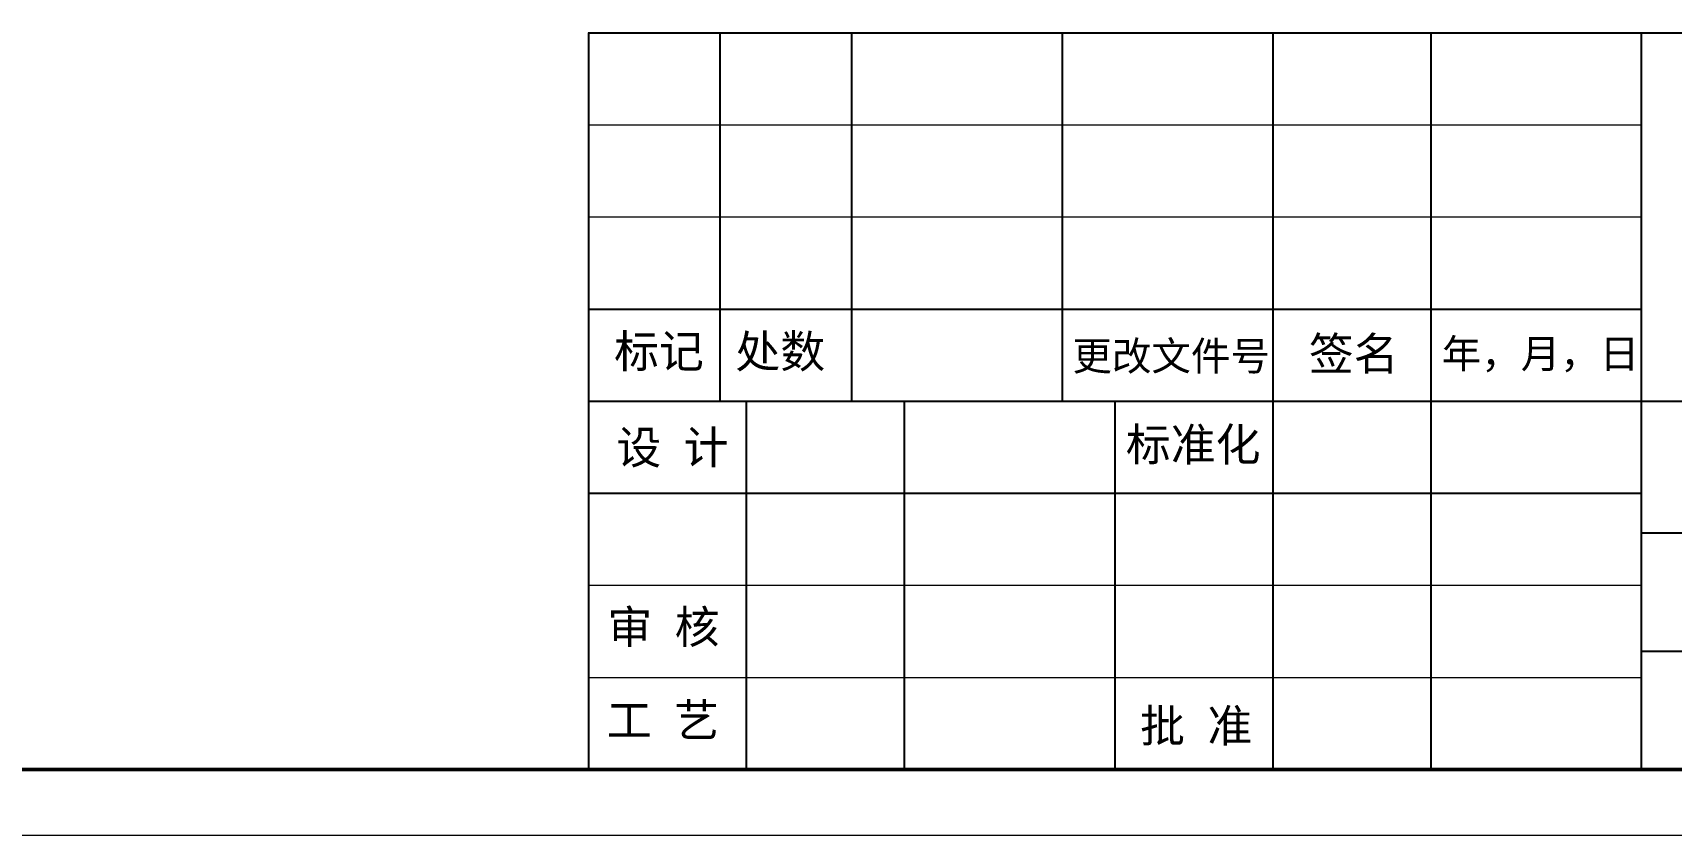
# Model space of a CAD drawing. Header units: millimetres. Extents: x 2517 to 6633, y 792 to 3241.
# Drawn here: x 3338.6 to 3408.3, y 890.6 to 924.7 of the extents above; entities that cross this region are included whole.
import ezdxf

# ---------------------------------------------------------------- set-up
doc = ezdxf.new("R2010")
doc.units = ezdxf.units.MM
for name, color, linetype, lineweight in [('实线', 7, 'Continuous', 25), ('引导线', 6, 'Continuous', 9), ('文本', 3, 'Continuous', 15), ('粗实线', 9, 'Continuous', 50)]:
    doc.layers.add(name, color=color, linetype=linetype, lineweight=lineweight)
doc.styles.get("Standard").update_dxf_attribs({"font": 'simfang.ttf'})

msp = doc.modelspace()

# ---------------------------------------------------------------- linework, layer by layer
at = {"layer": '实线'}
for p, q in [((3362.2567, 924.7329), (3463.0648, 924.7329)), ((3362.2672, 924.7329), (3362.2672, 893.3704)), ((3367.8677, 924.7329), (3367.8677, 909.0516)), ((3373.4681, 924.7329), (3373.4681, 909.0516)), ((3382.4288, 924.7329), (3382.4288, 909.0516)), ((3391.3896, 924.7329), (3391.3896, 893.3704)), ((3398.1101, 924.7329), (3398.1101, 893.3704)), ((3407.0708, 924.7329), (3407.0708, 893.3704)), ((3362.2567, 912.9719), (3407.0708, 912.9719)), ((3362.2567, 909.0516), (3407.0708, 909.0516)), ((3368.9878, 909.0516), (3368.9878, 893.3704)), ((3375.7083, 909.0516), (3375.7083, 893.3704)), ((3384.669, 909.0516), (3384.669, 893.3704)), ((3407.0708, 909.0516), (3435.0625, 909.0516)), ((3362.2567, 905.1313), (3407.0708, 905.1313)), ((3407.0708, 903.4512), (3463.0648, 903.4512)), ((3407.0708, 898.4108), (3435.0625, 898.4108)), ((3362.2567, 893.3704), (3463.0648, 893.3704))]:
    msp.add_line(p, q, dxfattribs=at)
at = {"layer": '引导线'}
for p, q in [((3362.2567, 920.8126), (3407.0708, 920.8126)), ((3362.2567, 916.8923), (3407.0708, 916.8923)), ((3362.2567, 901.211), (3407.0708, 901.211)), ((3362.2567, 897.2907), (3407.0708, 897.2907)), ((3230.6462, 890.5702), (3465.865, 890.5702))]:
    msp.add_line(p, q, dxfattribs=at)
at = {"layer": '粗实线'}
msp.add_line((3244.6473, 893.3704), (3463.0648, 893.3704), dxfattribs=at)

# ---------------------------------------------------------------- texts
at = {"layer": '文本', "ltscale": 0.2, "attachment_point": 5}
for s, insert, char_height, width in [('标记', (3365.2721, 911.1007), 1.40011, 8.127146), ('处数', (3370.4356, 911.0885), 1.40011, 8.127146), ('签名', (3394.8323, 910.9922), 1.40011, 8.127146), ('年，月，日', (3402.7806, 910.9802), 1.2321, 8.127146), ('更改文件号', (3387.0674, 910.903), 1.2321, 18.026815), ('设 计', (3365.8447, 907.0018), 1.40011, 8.127146), ('标准化', (3388.0025, 907.1293), 1.40011, 8.127146), ('审 核', (3365.4621, 899.3626), 1.40011, 8.127146), ('工 艺', (3365.4398, 895.4155), 1.40011, 8.127146), ('批 准', (3388.13, 895.1544), 1.40011, 8.127146)]:
    msp.add_mtext(s, dxfattribs=dict(at, insert=insert, char_height=char_height, width=width))

doc.saveas('drawing.dxf')
